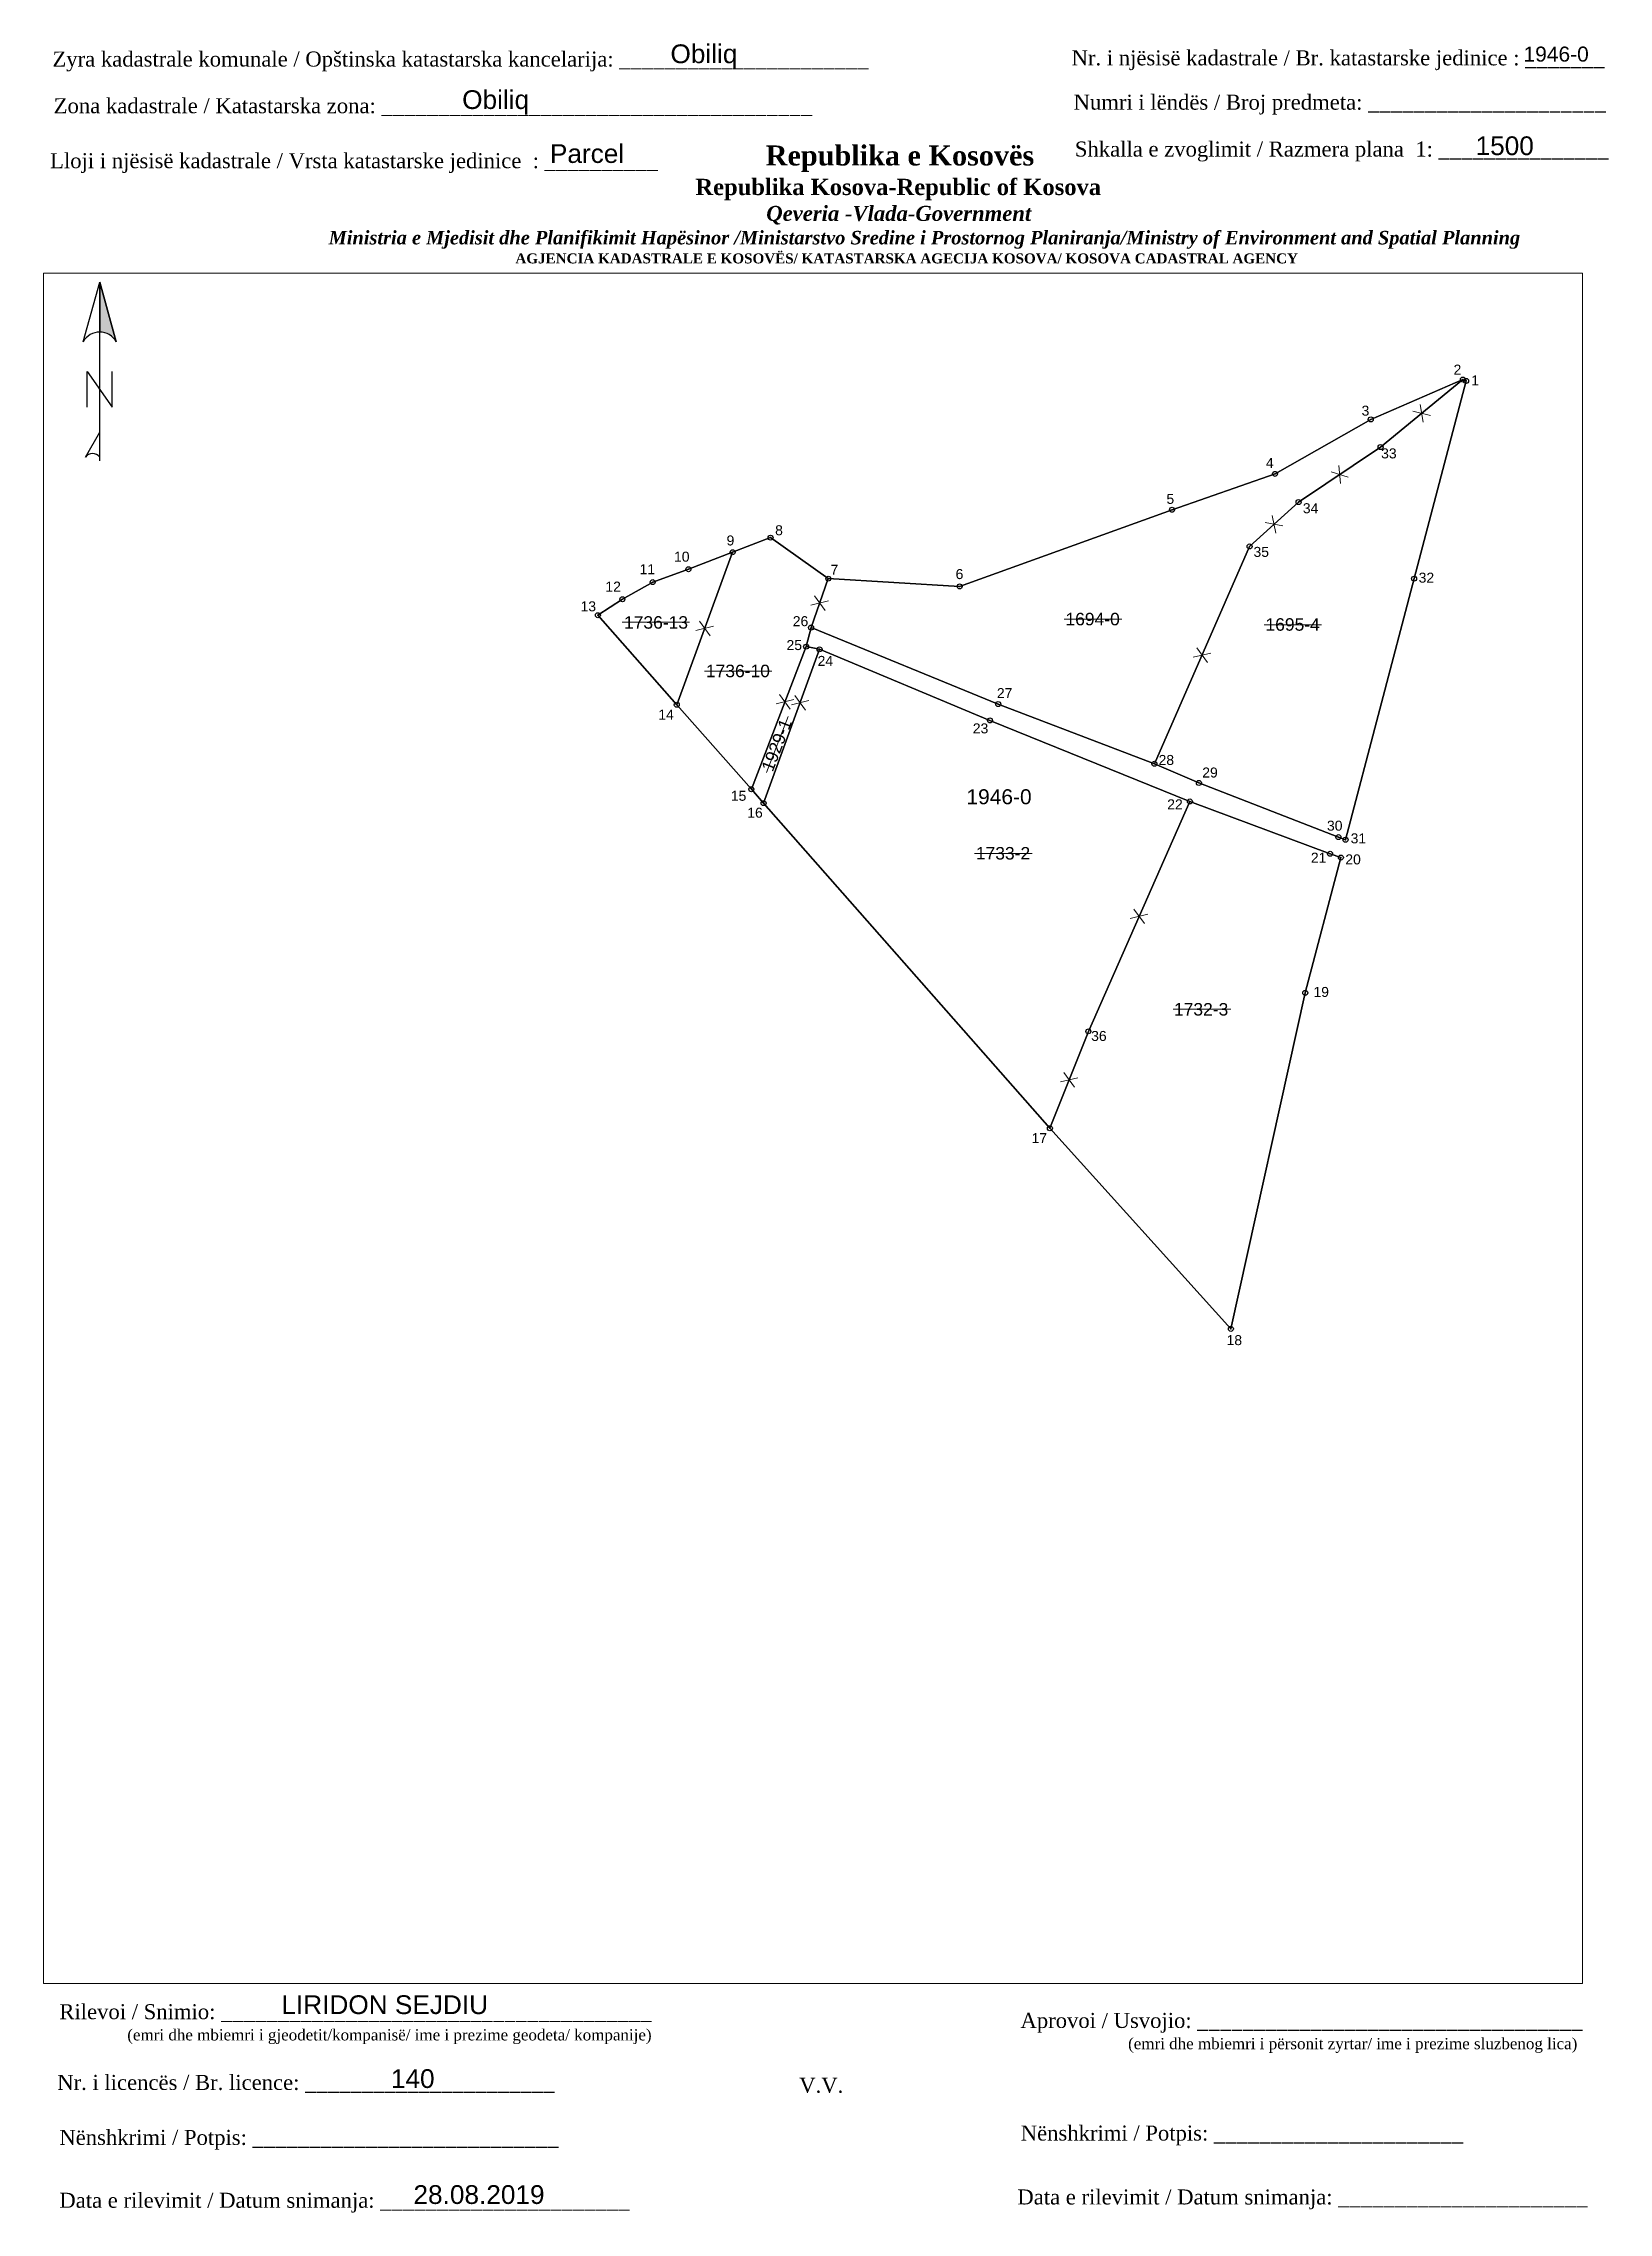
# Paper-space layout '259-0' of a CAD drawing. Header units: metres, sheet in millimetres. Extents: x 0 to 209, y 2 to 291.
# The model-space entities are those that its viewports show. They can reach past a viewport. Long polylines and large blocks are cut down to what shows.
import ezdxf

# ---------------------------------------------------------------- set-up
doc = ezdxf.new("R2010")
doc.units = ezdxf.units.M
doc.header["$PDMODE"] = 32
doc.header["$PDSIZE"] = 1
for name, color, linetype, lineweight in [('Korniza e jashtme', 7, 'Continuous', 0), ('Korniza e jashtme txt', 7, 'Continuous', 0), ('Nr-Ri', 1, 'Continuous', 0), ('ParcReNet_12', 1, 'Continuous', 0), ('vija-Bashkimit', 1, 'Continuous', 0)]:
    doc.layers.add(name, color=color, linetype=linetype, lineweight=lineweight)
for name, color, linetype in [('Nr e Pikave Gjeodezike te Parceles Baze', 7, 'Continuous'), ('Nr Parceles Baze', 7, 'Continuous'), ('Parcela Baze', 7, 'Continuous'), ('Pikat', 7, 'Continuous')]:
    doc.layers.add(name, color=color, linetype=linetype)
doc.styles.get("Standard").update_dxf_attribs({"font": 'arial.ttf'})

# ---------------------------------------------------------------- blocks, each defined once
blk = doc.blocks.new('*U54')
at = {"linetype": 'ByBlock', "lineweight": -2}
blk.add_hatch(color=0, dxfattribs=at).paths.add_polyline_path([(0, 562), (0, 301, -0.269143), (87, 250)])
at = {"color": 0, "linetype": 'ByBlock', "lineweight": -2}
for points in [[(87, 250, 0.580323), (-87, 250), (0, 562), (87, 250), (0, 562), (0, 300)], [(0, -356, 0.5), (-75, -356), (0, -225)]]:
    blk.add_lwpolyline(points, format="xyb", dxfattribs=at)
for points in [[(0, -375), (0, 562)], [(-66, -94), (-66, 94), (66, -94), (66, 94)]]:
    blk.add_lwpolyline(points, dxfattribs=at)

msp = doc.modelspace()

# ---------------------------------------------------------------- linework, layer by layer
at = {"linetype": 'Continuous'}
msp.add_point((7509501.19, 4726773.58), dxfattribs=at)
at = {"layer": 'Nr-Ri', "flags": 128}
for points in [[(7509379.31, 4726915.02), (7509392.81, 4726915.02)], [(7509467.84, 4726915.61), (7509479.34, 4726915.61)], [(7509507.84, 4726914.47), (7509519.34, 4726914.47)], [(7509395.8, 4726905.22), (7509409.3, 4726905.22)], [(7509408.22, 4726884.93), (7509412.54, 4726896.13)], [(7509449.9, 4726868.74), (7509461.4, 4726868.74)], [(7509489.67, 4726837.6), (7509501.17, 4726837.6)]]:
    msp.add_lwpolyline(points, dxfattribs=at)
at = {"layer": 'Parcela Baze'}
for points in [[(7509529.19, 4726955.62), (7509547.65, 4726963.59), (7509531.16, 4726950.08), (7509514.75, 4726939.07), (7509504.94, 4726930.18), (7509485.89, 4726886.69), (7509454.63, 4726898.64), (7509417.16, 4726913.95), (7509420.61, 4726923.74), (7509446.9, 4726922.19), (7509489.41, 4726937.54), (7509510.03, 4726944.72), (7509529.19, 4726955.62)], [(7509548.27, 4726963.32), (7509537.87, 4726923.74), (7509524.14, 4726871.49), (7509522.72, 4726872), (7509494.79, 4726882.85), (7509485.89, 4726886.69), (7509504.94, 4726930.18), (7509514.75, 4726939.07), (7509531.16, 4726950.08), (7509547.65, 4726963.59), (7509548.27, 4726963.32)], [(7509420.61, 4726923.74), (7509417.16, 4726913.95), (7509416.17, 4726910.13), (7509405.2, 4726881.59), (7509390.28, 4726898.51), (7509401.46, 4726929.03), (7509409.04, 4726931.95), (7509420.61, 4726923.74)], [(7509392.61, 4726925.63), (7509401.46, 4726929.03), (7509390.28, 4726898.51), (7509374.47, 4726916.42), (7509379.38, 4726919.62), (7509385.45, 4726923.04), (7509392.61, 4726925.63)], [(7509416.17, 4726910.13), (7509418.85, 4726909.6), (7509407.65, 4726878.81), (7509405.2, 4726881.59), (7509416.17, 4726910.13)], [(7509464.96, 4726813.74), (7509407.65, 4726878.81), (7509418.85, 4726909.6), (7509452.97, 4726895.37), (7509492.98, 4726879.15), (7509472.66, 4726833.13), (7509464.96, 4726813.74)], [(7509523.21, 4726867.92), (7509516.09, 4726840.83), (7509501.19, 4726773.58), (7509464.96, 4726813.74), (7509472.66, 4726833.13), (7509492.98, 4726879.15), (7509521.05, 4726868.67), (7509523.21, 4726867.92)]]:
    msp.add_lwpolyline(points, dxfattribs=at)
at = {"layer": 'ParcReNet_12'}
for p, q in [((7509539.7, 4726955.06), (7509539.11, 4726958.62)), ((7509537.65, 4726957.25), (7509541.16, 4726956.42)), ((7509521.24, 4726945.12), (7509524.68, 4726944.03)), ((7509523.11, 4726942.78), (7509522.8, 4726946.37)), ((7509510.21, 4726932.86), (7509509.48, 4726936.39)), ((7509508.08, 4726934.97), (7509511.62, 4726934.28)), ((7509417.13, 4726918.42), (7509420.64, 4726919.27)), ((7509419.95, 4726917.39), (7509417.82, 4726920.3)), ((7509394.11, 4726913.34), (7509397.62, 4726914.2)), ((7509396.93, 4726912.32), (7509394.8, 4726915.22)), ((7509496.49, 4726906.98), (7509494.35, 4726909.89)), ((7509493.67, 4726908.01), (7509497.17, 4726908.86)), ((7509410.18, 4726898.67), (7509413.68, 4726899.52)), ((7509413, 4726897.64), (7509410.86, 4726900.55)), ((7509413.21, 4726898.48), (7509416.71, 4726899.33)), ((7509416.03, 4726897.45), (7509413.89, 4726900.36)), ((7509483.88, 4726854.69), (7509481.75, 4726857.59)), ((7509481.06, 4726855.71), (7509484.57, 4726856.57)), ((7509467.06, 4726823.01), (7509470.56, 4726823.86)), ((7509469.88, 4726821.98), (7509467.74, 4726824.89))]:
    msp.add_line(p, q, dxfattribs=at)
at = {"layer": 'Pikat'}
for p in [(7509547.65, 4726963.59), (7509548.27, 4726963.32), (7509529.19, 4726955.62), (7509531.16, 4726950.08), (7509510.03, 4726944.72), (7509489.41, 4726937.54), (7509514.75, 4726939.07), (7509409.04, 4726931.95), (7509401.46, 4726929.03), (7509504.94, 4726930.18), (7509385.45, 4726923.04), (7509392.61, 4726925.63), (7509420.61, 4726923.74), (7509537.87, 4726923.74), (7509379.38, 4726919.62), (7509446.9, 4726922.19), (7509374.47, 4726916.42), (7509417.16, 4726913.95), (7509416.17, 4726910.13), (7509418.85, 4726909.6), (7509390.28, 4726898.51), (7509454.63, 4726898.64), (7509452.97, 4726895.37), (7509485.89, 4726886.69), (7509405.2, 4726881.59), (7509407.65, 4726878.81), (7509492.98, 4726879.15), (7509494.79, 4726882.85), (7509522.72, 4726872), (7509524.14, 4726871.49), (7509521.05, 4726868.67), (7509523.21, 4726867.92), (7509516.09, 4726840.83), (7509472.66, 4726833.13), (7509472.66, 4726833.13), (7509464.96, 4726813.74), (7509464.96, 4726813.74), (7509501.19, 4726773.58)]:
    msp.add_point(p, dxfattribs=at)
at = {"layer": 'vija-Bashkimit', "lineweight": 30, "flags": 128}
msp.add_lwpolyline([(7509524.14, 4726871.49), (7509537.87, 4726923.74), (7509548.27, 4726963.32), (7509547.65, 4726963.59), (7509529.19, 4726955.62), (7509510.03, 4726944.72), (7509489.41, 4726937.54), (7509446.9, 4726922.19), (7509420.61, 4726923.74), (7509409.04, 4726931.95), (7509401.46, 4726929.03), (7509392.61, 4726925.63), (7509385.45, 4726923.04), (7509379.38, 4726919.62), (7509374.47, 4726916.42), (7509390.28, 4726898.51), (7509405.2, 4726881.59), (7509407.65, 4726878.81), (7509464.96, 4726813.74), (7509501.19, 4726773.58), (7509516.09, 4726840.83), (7509523.21, 4726867.92), (7509521.05, 4726868.67), (7509492.98, 4726879.15), (7509452.97, 4726895.37), (7509418.85, 4726909.6), (7509416.17, 4726910.13), (7509417.16, 4726913.95), (7509454.63, 4726898.64), (7509485.89, 4726886.69), (7509494.79, 4726882.85), (7509522.72, 4726872), (7509524.14, 4726871.49)], dxfattribs=at)

# ---------------------------------------------------------------- texts
at = {"layer": 'Nr e Pikave Gjeodezike te Parceles Baze'}
for s, p in [('2', (7509545.77, 4726964.58)), ('1', (7509549.3, 4726962.42)), ('3', (7509527.36, 4726956.36)), ('33', (7509531.27, 4726947.81)), ('4', (7509508.21, 4726945.91)), ('5', (7509488.29, 4726938.71)), ('34', (7509515.6, 4726936.84)), ('9', (7509400.24, 4726930.39)), ('8', (7509409.96, 4726932.43)), ('10', (7509389.72, 4726927.14)), ('35', (7509505.72, 4726928.1)), ('12', (7509375.98, 4726921.15)), ('11', (7509382.83, 4726924.63)), ('7', (7509421.04, 4726924.51)), ('6', (7509446.09, 4726923.66)), ('32', (7509538.78, 4726922.94)), ('13', (7509371.01, 4726917.2)), ('26', (7509413.49, 4726914.23)), ('25', (7509412.24, 4726909.45)), ('24', (7509418.46, 4726906.28)), ('27', (7509454.35, 4726899.83)), ('14', (7509386.58, 4726895.53)), ('23', (7509449.53, 4726892.77)), ('28', (7509486.72, 4726886.45)), ('29', (7509495.46, 4726883.94)), ('15', (7509401.09, 4726879.28)), ('22', (7509488.45, 4726877.57)), ('16', (7509404.38, 4726875.9)), ('30', (7509520.43, 4726873.3)), ('31', (7509525.17, 4726870.76)), ('21', (7509517.21, 4726866.89)), ('20', (7509524.1, 4726866.55)), ('19', (7509517.72, 4726840.02)), ('36', (7509473.22, 4726831.21)), ('17', (7509461.29, 4726810.76)), ('18', (7509500.33, 4726770.33))]:
    msp.add_text(s, height=2, dxfattribs=at).set_placement(p)
at = {"layer": 'Nr Parceles Baze'}
for s, p in [('1736-13', (7509379.71, 4726913.73)), ('1694-0', (7509468.08, 4726914.4)), ('1695-4', (7509508.12, 4726913.32)), ('1736-10', (7509396.1, 4726904.02)), ('1733-2', (7509450.14, 4726867.53)), ('1732-3', (7509489.8, 4726836.3))]:
    msp.add_text(s, height=2.5, dxfattribs=at).set_placement(p)
msp.add_text('1929-1', height=2.5, rotation=68.8602, dxfattribs=at).set_placement((7509409.46, 4726884.92))
at = {"layer": 'Nr-Ri', "insert": (7509448.26, 4726881.59), "char_height": 3, "attachment_point": 1}
msp.add_mtext_dynamic_manual_height_columns('1946-0', width=9.5563, gutter_width=1, heights=[0], dxfattribs=at)

psp = doc.layouts.new('259-0')

# ---------------------------------------------------------------- block references
at = {"xscale": 0.0254, "yscale": 0.0254, "zscale": 0.0254}
psp.add_blockref('*U54', (7.95, 245.33), dxfattribs=at)

# ---------------------------------------------------------------- texts
at = {"layer": 'Korniza e jashtme txt'}
for s, insert, char_height, width, attachment_point in [('{\\fTimes New Roman|b0|i0|c0|p18; Zyra kadastrale komunale / Opštinska katastarska kancelarija: ______________________}', (0.89, 290.36), 2, 114.6874, 1), ('Obiliq', (84.04, 291.31), 2.5, 19.3474, 1), ('{\\fTimes New Roman|b0|i0|c0|p18;Nr. i njësisë kadastrale / Br. katastarske jedinice : _______}', (137.52, 290.52), 2, 98.5379, 1), ('1946-0', (197.77, 291.02), 2, 23.5616, 1), ('{\\fTimes New Roman|b0|i0|c0|p18; Zona kadastrale / Katastarska zona: ______________________________________}', (1.06, 284.14), 2, 101.8807, 1), ('Obiliq', (56.27, 285.2), 2.5, 40.037, 1), ('{\\fTimes New Roman|b0|i0|c0|p18; Numri i lëndës / Broj predmeta: _____________________}', (137.03, 284.61), 2, 83.344, 1), ('\\pi77.297;{\\fBook Antiqua|b1|i0|c0|p18;\\H1.333x;Republika e Kosovës\\fTimes New Roman|b1|i0|c0|p18;\\P\\pi67.927;\\fBook Antiqua|b1|i0|c0|p18;\\H0.8125x;Republika Kosova-Republic of Kosova\\fTimes New Roman|b1|i0|c0|p18;\\P\\pi77.378;\\fBook Antiqua|b1|i1|c0|p18;\\H0.9233x;Qeveria -Vlada-Government \\P\\pi13.032,l6,t23.033;\\fTimes New Roman|b1|i1|c0|p18;\\H0.9x;Ministria e Mjedisit dhe Planifikimit Hapësinor /Ministarstvo Sredine i Prostornog Planiranja/Ministry of Environment and Spatial Planning\\P\\pi43.931,l0,tz;\\fBook Antiqua|b1|i0|c0|p18;\\H0.7406x;AGJENCIA KADASTRALE E KOSOVËS/ KATASTARSKA AGECIJA KOSOVA/ KOSOVA CADASTRAL AGENCY}', (19.44, 277.84), 2, 191.8237, 1), ('{\\fArial|b0|i0|c0|p34;Parcel}', (67.97, 278.01), 2.5, 14.2476, 1), ('{\\fTimes New Roman|b0|i0|c0|p18; Shkalla e zvoglimit / Razmera plana  1: _______________}', (137.2, 278.36), 2, 98.5379, 1), ('1500', (191.38, 279.05), 2.5, 19.3474, 1), ('{\\fTimes New Roman|b0|i0|c0|p18; Lloji i njësisë kadastrale / Vrsta katastarske jedinice  : __________ }', (0.58, 276.81), 2, 108.0893, 1), ('{\\fTimes New Roman|b0|i0|c0|p18; Rilevoi / Snimio: ______________________________________\\P             \\H0.75x;(emri dhe mbiemri i gjeodetit/kompanisë/ ime i prezime geodeta/ kompanije)}', (1.81, 30.07), 2, 87.3883, 1), ('LIRIDON SEJDIU', (32.17, 31.25), 2.5, 35.1364, 1), ('{\\fTimes New Roman|b0|i0|c0|p18; Aprovoi / Usvojio: __________________________________\\P                    \\H0.75x;(emri dhe mbiemri i përsonit zyrtar/ ime i prezime sluzbenog lica)}', (129.95, 28.9), 2, 83.344, 1), ('{\\fTimes New Roman|b0|i0|c0|p18; Nr. i licencës / Br. licence: ______________________\\P                                }', (1.53, 20.64), 2, 83.344, 1), ('140', (46.77, 21.4), 2.5, 5.2174, 1), ('{\\fTimes New Roman|b0|i0|c0|p18;V.V.                                 }', (101.21, 20.26), 2, 9.4297, 1), ('{\\fTimes New Roman|b0|i0|c0|p18; Nënshkrimi / Potpis: ___________________________\\P                                 }', (1.81, 13.31), 2, 83.344, 1), ('{\\fTimes New Roman|b0|i0|c0|p18; Nënshkrimi / Potpis: ______________________\\P                                 }', (189.73, 13.89), 2, 83.344, 3), ('28.08.2019', (49.78, 5.94), 2.5, 19.3474, 1), ('{\\fTimes New Roman|b0|i0|c0|p18; Data e rilevimit / Datum snimanja: ______________________\\P                                 }', (1.81, 4.93), 2, 83.344, 1), ('{\\fTimes New Roman|b0|i0|c0|p18; Data e rilevimit / Datum snimanja: ______________________\\P                                 }', (206.3, 5.37), 2, 83.344, 3)]:
    psp.add_mtext(s, dxfattribs=dict(at, insert=insert, char_height=char_height, width=width, attachment_point=attachment_point))

# ---------------------------------------------------------------- viewports
at = {"layer": 'Korniza e jashtme', "view_target_point": (7499131.1, 4689980.52), "view_twist_angle": 360}
psp.add_viewport(center=(103.03, 146.82), size=(205.19, 227.973), view_center_point=(10286.42, 36833.2), view_height=342.302, dxfattribs=at)

doc.saveas('drawing.dxf')
